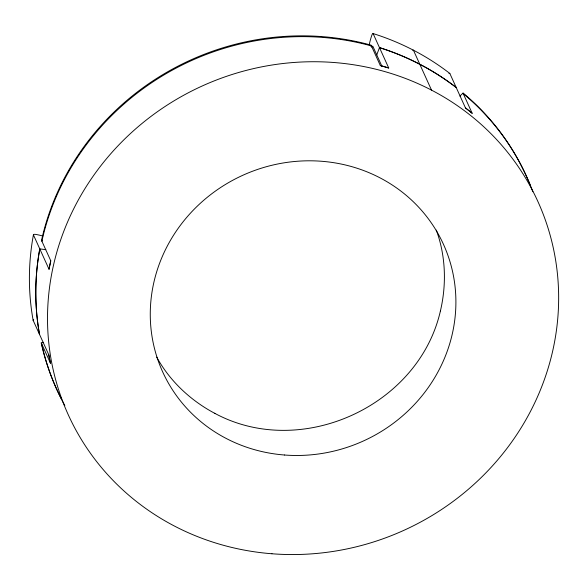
<?xml version="1.0" encoding="UTF-8"?>
<svg xmlns="http://www.w3.org/2000/svg" width="588" height="588" viewBox="0 0 588 588"><rect width="100%" height="100%" fill="white"/><g stroke="black" fill="none" stroke-linecap="round" stroke-linejoin="round"><path stroke-width="0.88" d="M39.793 248.886C34.582 277.073 34.413 306.194 39.521 334.403C34.457 306.186 34.604 277.08 39.793 248.886L45.842 249.694M42.836 236.045A18.61 5.035 10.5 0 0 36.089 234.465A2.661 0.72 10.5 0 0 33.413 234.84L49.039 269.282L50.766 260.778L41.52 240.389A257.889 243.983 -24.4 0 1 371.05 45.136L380.304 65.533A257.889 243.983 -24.4 0 1 388.727 68.01L373.101 33.567A2.661 0.595 -72.6 0 0 371.697 35.618A18.61 4.145 -72.6 0 0 369.19 45.011M376.754 54.875L379.48 47.621C407.131 56.286 433.282 69.781 456.215 87.516C433.275 69.788 407.124 56.294 379.48 47.621M459.978 96.153L461.161 94.852A2.661 0.786 -50.2 0 1 463.285 93.683A257.889 243.983 -24.4 0 1 532.824 191.739M380.304 65.533L388.727 68.01M373.101 33.567A257.889 243.983 -24.4 0 1 449.835 73.463L465.461 107.905L472.179 113.293L462.925 92.904A257.889 243.983 -24.4 0 1 530.111 184.875M156.702 357.136C169.888 381.193 190.732 400.612 214.892 413.401L214.657 413.268C300.843 459.919 418.928 406.271 440.478 310.662L440.419 310.927C446.674 284.32 445.755 255.846 436.303 230.099M431.533 90.133L413.423 50.2A2.661 0.691 -62.5 0 0 412.725 50.355M381.957 66.348L372.836 46.254A2.661 0.595 -72.6 0 0 371.837 47.253M33.413 234.84A257.889 243.983 -24.4 0 0 33.148 320.35L48.775 354.792A257.889 243.983 -24.4 0 0 50.45 363.171L41.197 342.775A257.889 243.983 -24.4 0 0 61.615 399.377M50.45 363.171L48.775 354.792M49.039 269.282A257.889 243.983 -24.4 0 1 50.766 260.778M465.461 107.905A257.889 243.983 -24.4 0 1 472.179 113.293M64.827 405.514A257.889 243.983 -24.4 0 1 41.557 343.561A2.661 0.845 -12.4 0 1 43.314 342.282M42.549 240.727A2.661 0.698 12.5 0 0 41.873 241.176A257.889 243.983 -24.4 0 1 371.41 45.923A2.661 0.566 -74.6 0 0 370.83 46.217M448.96 73.573A2.661 0.772 -52.3 0 1 449.835 73.463M33.148 320.35A2.661 0.838 -10.3 0 1 33.707 319.615M271.979 553.764A257.889 243.983 -24.4 0 0 538.321 202.456A257.889 243.983 -24.4 0 0 98.953 168.212A257.889 243.983 -24.4 0 0 271.979 553.764M284.482 455.009A154.203 145.89 -24.4 0 0 443.742 244.946A154.203 145.89 -24.4 0 0 181.023 224.469A154.203 145.89 -24.4 0 0 284.482 455.009"/></g></svg>
